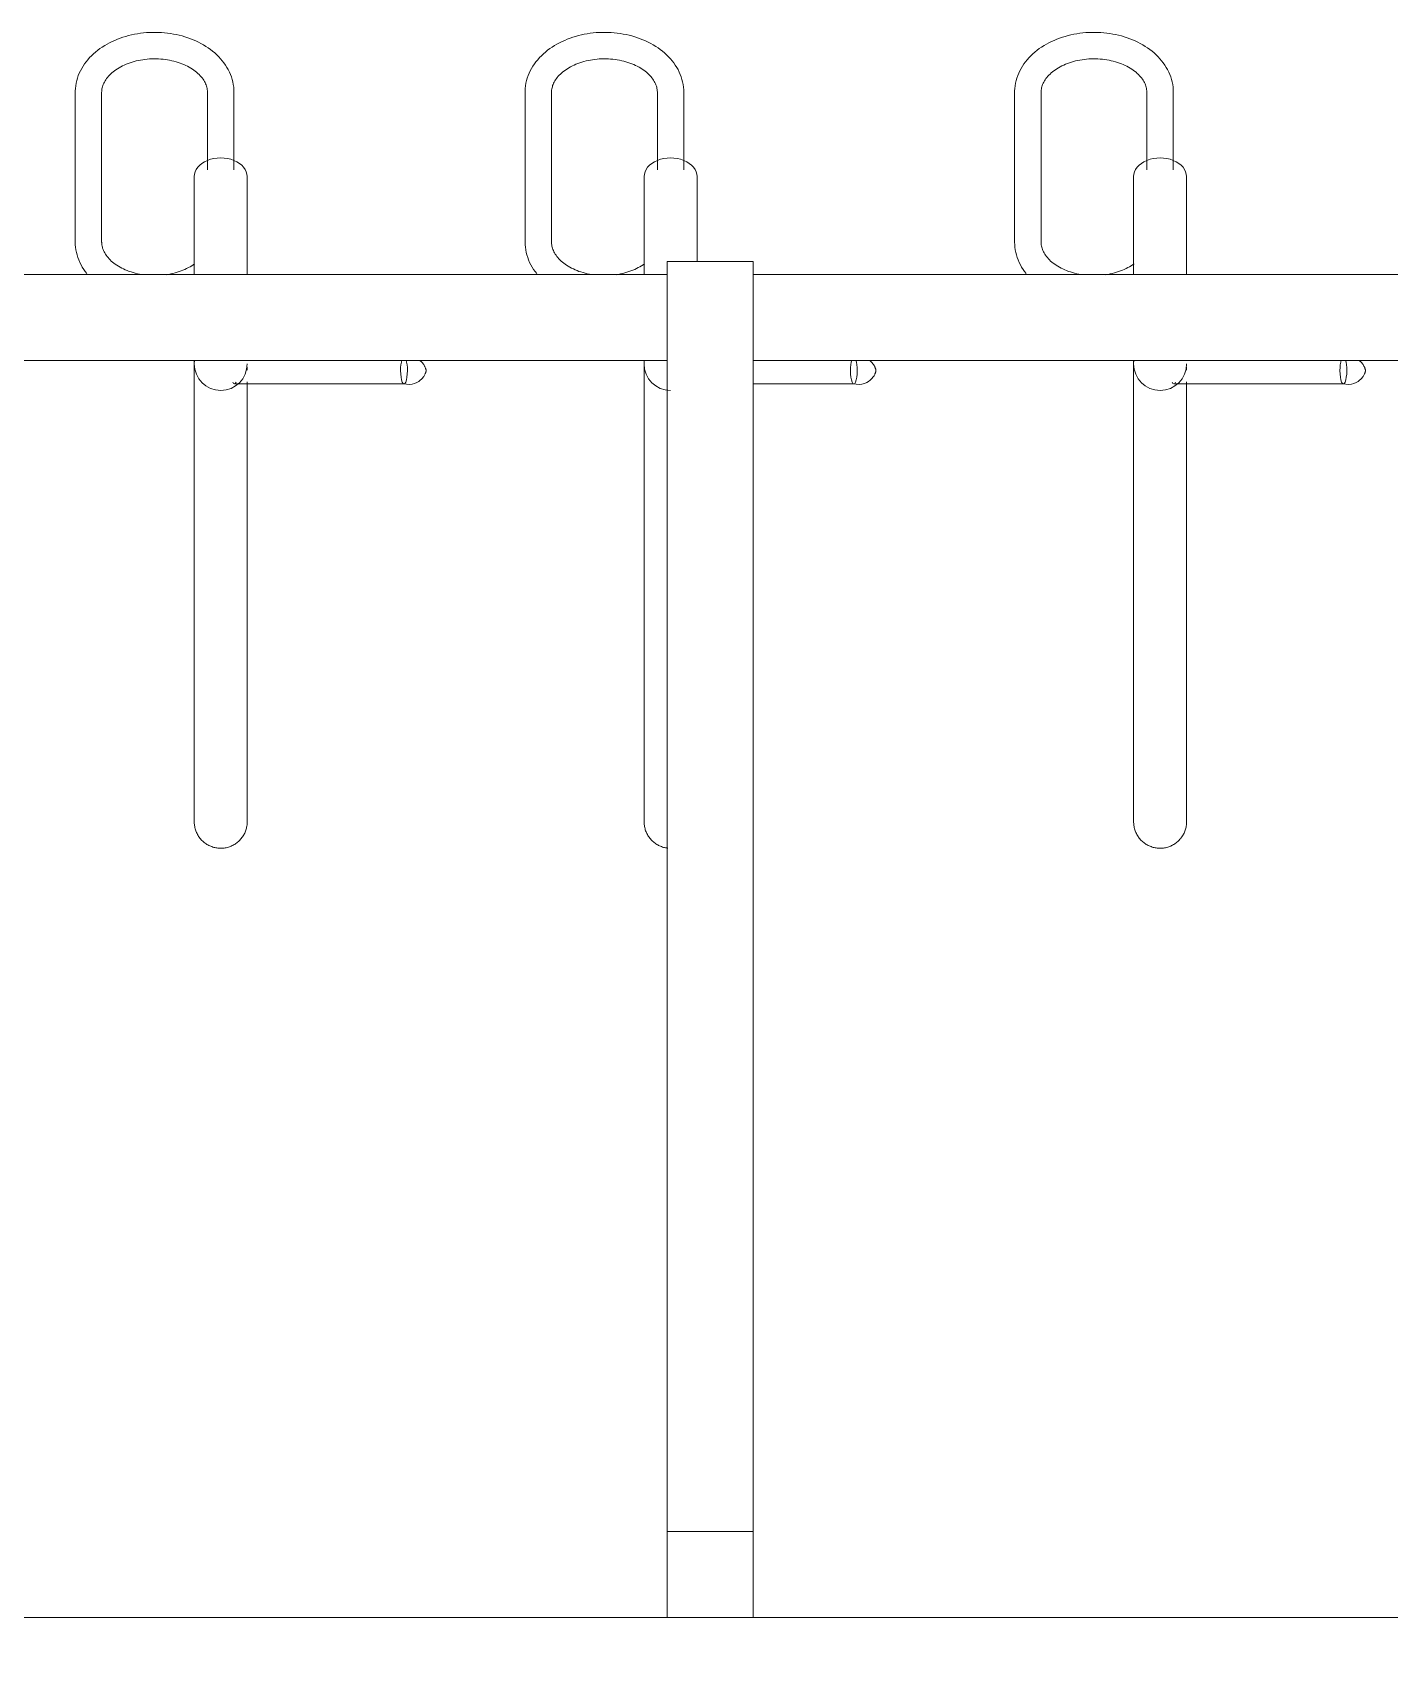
# Model space of a CAD drawing. Header units: inches. Extents: x 3268 to 7018, y 976 to 6708.
# Drawn here: x 4596.19 to 4621.84, y 3637.77 to 3668.35 of the extents above; entities that cross this region are included whole.
import ezdxf

# ---------------------------------------------------------------- set-up
doc = ezdxf.new("R2010")
doc.units = ezdxf.units.IN
doc.header["$MEASUREMENT"] = 0
for name, color, linetype, lineweight in [('A-GENM', 13, 'Continuous', 9), ('A-WALL-PATT', 111, 'Continuous', 15), ('I-WALL', 2, 'Continuous', 9)]:
    doc.layers.add(name, color=color, linetype=linetype, lineweight=lineweight)

# ---------------------------------------------------------------- blocks, each defined once
blk = doc.blocks.new('Bike File Wall - as Specified-V154-Overall Retail Plan Opt 2')
at = {"layer": 'A-GENM'}
for p, q in [((4597, 3667.218), (4597, 3664.389)), ((4597.5, 3664.389), (4597.5, 3667.218)), ((4599.5, 3667.218), (4599.5, 3665.756)), ((4600, 3665.756), (4600, 3667.218)), ((4605.5, 3667.218), (4605.5, 3664.389)), ((4606, 3664.389), (4606, 3667.218)), ((4608, 3667.218), (4608, 3665.756)), ((4608.5, 3665.756), (4608.5, 3667.218)), ((4614.75, 3667.218), (4614.75, 3664.389)), ((4615.25, 3664.389), (4615.25, 3667.218)), ((4617.25, 3667.218), (4617.25, 3665.756)), ((4617.75, 3665.756), (4617.75, 3667.218)), ((4599.25, 3665.627), (4599.25, 3663.774)), ((4600.25, 3663.774), (4600.25, 3665.627)), ((4607.75, 3665.627), (4607.75, 3663.774)), ((4608.75, 3664.024), (4608.75, 3665.627)), ((4617, 3665.627), (4617, 3663.774)), ((4618, 3663.774), (4618, 3665.627)), ((4608.188, 3640.024), (4608.188, 3664.024)), ((4609.813, 3664.024), (4608.188, 3664.024)), ((4609.813, 3664.024), (4609.813, 3640.024)), ((4577.813, 3663.774), (4608.188, 3663.774)), ((4609.813, 3663.774), (4640.093, 3663.774)), ((4577.813, 3662.149), (4608.188, 3662.149)), ((4599.25, 3662.149), (4599.25, 3654.313)), ((4599.252, 3662.126), (4599.254, 3662.146)), ((4607.75, 3662.149), (4607.75, 3654.313)), ((4607.752, 3662.126), (4607.754, 3662.146)), ((4609.813, 3662.149), (4640.093, 3662.149)), ((4617, 3662.149), (4617, 3654.313)), ((4617.002, 3662.126), (4617.004, 3662.146)), ((4600.25, 3654.313), (4600.25, 3661.745)), ((4618, 3654.313), (4618, 3661.745)), ((4600.009, 3661.711), (4603.213, 3661.711)), ((4609.813, 3661.711), (4611.713, 3661.711)), ((4617.759, 3661.711), (4620.963, 3661.711)), ((4599.25, 3661.207), (4599.25, 3654.313)), ((4600.25, 3654.313), (4600.25, 3661.207)), ((4607.75, 3661.207), (4607.75, 3654.313)), ((4617, 3661.207), (4617, 3654.313)), ((4618, 3654.313), (4618, 3661.207)), ((4608.188, 3638.399), (4608.188, 3640.024)), ((4609.813, 3640.024), (4608.188, 3640.024)), ((4609.813, 3640.024), (4609.813, 3638.399)), ((4608.188, 3638.399), (4609.813, 3638.399))]:
    blk.add_line(p, q, dxfattribs=at)
at = {"layer": 'A-GENM', "flags": 128}
for points in [[(4598.799, 3668.329), (4598.743, 3668.337), (4598.687, 3668.343), (4598.63, 3668.348), (4598.573, 3668.35), (4598.516, 3668.352), (4598.459, 3668.351), (4598.402, 3668.349), (4598.345, 3668.346), (4598.288, 3668.34), (4598.232, 3668.334), (4598.176, 3668.325), (4598.12, 3668.315), (4598.065, 3668.304), (4598.01, 3668.29), (4597.956, 3668.276), (4597.903, 3668.259), (4597.851, 3668.242), (4597.799, 3668.222), (4597.749, 3668.201), (4597.699, 3668.179), (4597.65, 3668.155), (4597.603, 3668.129), (4597.557, 3668.102), (4597.512, 3668.074), (4597.468, 3668.044), (4597.426, 3668.013), (4597.385, 3667.98), (4597.346, 3667.946), (4597.309, 3667.91), (4597.273, 3667.874), (4597.239, 3667.835), (4597.207, 3667.796), (4597.177, 3667.755), (4597.149, 3667.713), (4597.123, 3667.67), (4597.099, 3667.626), (4597.078, 3667.581), (4597.059, 3667.535), (4597.043, 3667.488), (4597.029, 3667.44), (4597.018, 3667.392), (4597.009, 3667.343), (4597.004, 3667.294), (4597.001, 3667.245), (4597, 3667.218)], [(4600, 3667.218), (4599.999, 3667.267), (4599.995, 3667.317), (4599.988, 3667.366), (4599.978, 3667.414), (4599.966, 3667.462), (4599.951, 3667.51), (4599.933, 3667.556), (4599.913, 3667.602), (4599.891, 3667.647), (4599.866, 3667.69), (4599.839, 3667.733), (4599.81, 3667.774), (4599.779, 3667.814), (4599.746, 3667.853), (4599.712, 3667.891), (4599.675, 3667.927), (4599.637, 3667.962), (4599.597, 3667.995), (4599.556, 3668.027), (4599.513, 3668.058), (4599.469, 3668.087), (4599.423, 3668.115), (4599.376, 3668.141), (4599.328, 3668.166), (4599.279, 3668.189), (4599.229, 3668.211), (4599.178, 3668.231), (4599.126, 3668.25), (4599.073, 3668.267), (4599.02, 3668.283), (4598.965, 3668.297), (4598.91, 3668.309), (4598.855, 3668.32), (4598.799, 3668.329)], [(4608.5, 3667.218), (4608.499, 3667.267), (4608.495, 3667.317), (4608.488, 3667.366), (4608.478, 3667.414), (4608.466, 3667.462), (4608.451, 3667.51), (4608.433, 3667.556), (4608.413, 3667.602), (4608.391, 3667.647), (4608.366, 3667.69), (4608.339, 3667.733), (4608.31, 3667.774), (4608.279, 3667.814), (4608.246, 3667.853), (4608.212, 3667.891), (4608.175, 3667.927), (4608.137, 3667.962), (4608.097, 3667.995), (4608.056, 3668.027), (4608.013, 3668.058), (4607.969, 3668.087), (4607.923, 3668.115), (4607.876, 3668.141), (4607.828, 3668.166), (4607.779, 3668.189), (4607.729, 3668.211), (4607.678, 3668.231), (4607.626, 3668.25), (4607.573, 3668.267), (4607.52, 3668.283), (4607.465, 3668.297), (4607.41, 3668.309), (4607.355, 3668.32), (4607.299, 3668.329), (4607.243, 3668.337), (4607.187, 3668.343), (4607.13, 3668.348), (4607.073, 3668.35), (4607.016, 3668.352), (4606.959, 3668.351), (4606.902, 3668.349), (4606.845, 3668.346), (4606.788, 3668.34), (4606.732, 3668.334), (4606.676, 3668.325), (4606.62, 3668.315), (4606.565, 3668.304), (4606.51, 3668.29), (4606.456, 3668.276), (4606.403, 3668.259), (4606.351, 3668.242), (4606.299, 3668.222), (4606.249, 3668.201), (4606.199, 3668.179), (4606.15, 3668.155), (4606.103, 3668.129), (4606.057, 3668.102), (4606.012, 3668.074), (4605.968, 3668.044), (4605.926, 3668.013), (4605.885, 3667.98), (4605.846, 3667.946), (4605.809, 3667.91), (4605.773, 3667.874), (4605.739, 3667.835), (4605.707, 3667.796), (4605.677, 3667.755), (4605.649, 3667.713), (4605.623, 3667.67), (4605.599, 3667.626), (4605.578, 3667.581), (4605.559, 3667.535), (4605.543, 3667.488), (4605.529, 3667.44), (4605.518, 3667.392), (4605.509, 3667.343), (4605.504, 3667.294), (4605.501, 3667.245), (4605.5, 3667.218)], [(4617.75, 3667.218), (4617.749, 3667.267), (4617.745, 3667.317), (4617.738, 3667.366), (4617.728, 3667.414), (4617.716, 3667.462), (4617.701, 3667.51), (4617.683, 3667.556), (4617.663, 3667.602), (4617.641, 3667.647), (4617.616, 3667.69), (4617.589, 3667.733), (4617.56, 3667.774), (4617.529, 3667.814), (4617.496, 3667.853), (4617.462, 3667.891), (4617.425, 3667.927), (4617.387, 3667.962), (4617.347, 3667.995), (4617.306, 3668.027), (4617.263, 3668.058), (4617.219, 3668.087), (4617.173, 3668.115), (4617.126, 3668.141), (4617.078, 3668.166), (4617.029, 3668.189), (4616.979, 3668.211), (4616.928, 3668.231), (4616.876, 3668.25), (4616.823, 3668.267), (4616.77, 3668.283), (4616.715, 3668.297), (4616.66, 3668.309), (4616.605, 3668.32), (4616.549, 3668.329), (4616.493, 3668.337), (4616.437, 3668.343), (4616.38, 3668.348), (4616.323, 3668.35), (4616.266, 3668.352), (4616.209, 3668.351), (4616.152, 3668.349), (4616.095, 3668.346), (4616.038, 3668.34), (4615.982, 3668.334), (4615.926, 3668.325), (4615.87, 3668.315), (4615.815, 3668.304), (4615.76, 3668.29), (4615.706, 3668.276), (4615.653, 3668.259), (4615.601, 3668.242), (4615.549, 3668.222), (4615.499, 3668.201), (4615.449, 3668.179), (4615.4, 3668.155), (4615.353, 3668.129), (4615.307, 3668.102), (4615.262, 3668.074), (4615.218, 3668.044), (4615.176, 3668.013), (4615.135, 3667.98), (4615.096, 3667.946), (4615.059, 3667.91), (4615.023, 3667.874), (4614.989, 3667.835), (4614.957, 3667.796), (4614.927, 3667.755), (4614.899, 3667.713), (4614.873, 3667.67), (4614.849, 3667.626), (4614.828, 3667.581), (4614.809, 3667.535), (4614.793, 3667.488), (4614.779, 3667.44), (4614.768, 3667.392), (4614.759, 3667.343), (4614.754, 3667.294), (4614.751, 3667.245), (4614.75, 3667.218)], [(4597.5, 3667.218), (4597.501, 3667.239), (4597.503, 3667.26), (4597.506, 3667.282), (4597.51, 3667.303), (4597.516, 3667.325), (4597.522, 3667.346), (4597.531, 3667.368), (4597.54, 3667.39), (4597.551, 3667.412), (4597.564, 3667.434), (4597.578, 3667.456), (4597.593, 3667.478), (4597.61, 3667.5), (4597.628, 3667.521), (4597.648, 3667.543), (4597.67, 3667.564), (4597.693, 3667.585), (4597.717, 3667.606), (4597.744, 3667.626), (4597.771, 3667.646), (4597.8, 3667.665), (4597.83, 3667.683), (4597.862, 3667.701), (4597.894, 3667.718), (4597.928, 3667.734), (4597.963, 3667.749), (4598, 3667.763), (4598.037, 3667.777), (4598.075, 3667.789), (4598.114, 3667.801), (4598.153, 3667.811), (4598.194, 3667.82), (4598.235, 3667.828), (4598.276, 3667.835), (4598.318, 3667.841), (4598.36, 3667.845), (4598.403, 3667.849), (4598.446, 3667.851), (4598.489, 3667.852), (4598.532, 3667.851), (4598.575, 3667.85), (4598.617, 3667.847), (4598.66, 3667.843), (4598.702, 3667.838), (4598.744, 3667.832), (4598.785, 3667.824), (4598.826, 3667.816), (4598.866, 3667.806), (4598.905, 3667.795), (4598.944, 3667.784), (4598.981, 3667.771), (4599.018, 3667.757), (4599.054, 3667.742), (4599.088, 3667.727), (4599.122, 3667.71), (4599.154, 3667.693), (4599.185, 3667.675), (4599.214, 3667.656), (4599.243, 3667.637), (4599.269, 3667.617), (4599.295, 3667.597), (4599.319, 3667.576), (4599.341, 3667.555), (4599.362, 3667.533), (4599.381, 3667.511), (4599.399, 3667.49), (4599.415, 3667.468), (4599.43, 3667.446), (4599.443, 3667.424), (4599.455, 3667.402), (4599.465, 3667.38), (4599.474, 3667.358), (4599.482, 3667.336), (4599.488, 3667.315), (4599.493, 3667.293), (4599.496, 3667.272), (4599.499, 3667.25), (4599.5, 3667.229), (4599.5, 3667.218)], [(4606, 3667.218), (4606.001, 3667.239), (4606.003, 3667.26), (4606.006, 3667.282), (4606.01, 3667.303), (4606.016, 3667.325), (4606.022, 3667.346), (4606.031, 3667.368), (4606.04, 3667.39), (4606.051, 3667.412), (4606.064, 3667.434), (4606.078, 3667.456), (4606.093, 3667.478), (4606.11, 3667.5), (4606.128, 3667.521), (4606.148, 3667.543), (4606.17, 3667.564), (4606.193, 3667.585), (4606.217, 3667.606), (4606.244, 3667.626), (4606.271, 3667.646), (4606.3, 3667.665), (4606.33, 3667.683), (4606.362, 3667.701), (4606.394, 3667.718), (4606.428, 3667.734), (4606.463, 3667.749), (4606.5, 3667.763), (4606.537, 3667.777), (4606.575, 3667.789), (4606.614, 3667.801), (4606.653, 3667.811), (4606.694, 3667.82), (4606.735, 3667.828), (4606.776, 3667.835), (4606.818, 3667.841), (4606.86, 3667.845), (4606.903, 3667.849), (4606.946, 3667.851), (4606.989, 3667.852), (4607.032, 3667.851), (4607.075, 3667.85), (4607.117, 3667.847), (4607.16, 3667.843), (4607.202, 3667.838), (4607.244, 3667.832), (4607.285, 3667.824), (4607.326, 3667.816), (4607.366, 3667.806), (4607.405, 3667.795), (4607.444, 3667.784), (4607.481, 3667.771), (4607.518, 3667.757), (4607.554, 3667.742), (4607.588, 3667.727), (4607.622, 3667.71), (4607.654, 3667.693), (4607.685, 3667.675), (4607.714, 3667.656), (4607.743, 3667.637), (4607.769, 3667.617), (4607.795, 3667.597), (4607.819, 3667.576), (4607.841, 3667.555), (4607.862, 3667.533), (4607.881, 3667.511), (4607.899, 3667.49), (4607.915, 3667.468), (4607.93, 3667.446), (4607.943, 3667.424), (4607.955, 3667.402), (4607.965, 3667.38), (4607.974, 3667.358), (4607.982, 3667.336), (4607.988, 3667.315), (4607.993, 3667.293), (4607.996, 3667.272), (4607.999, 3667.25), (4608, 3667.229), (4608, 3667.218)], [(4615.25, 3667.218), (4615.251, 3667.239), (4615.253, 3667.26), (4615.256, 3667.282), (4615.26, 3667.303), (4615.266, 3667.325), (4615.272, 3667.346), (4615.281, 3667.368), (4615.29, 3667.39), (4615.301, 3667.412), (4615.314, 3667.434), (4615.328, 3667.456), (4615.343, 3667.478), (4615.36, 3667.5), (4615.378, 3667.521), (4615.398, 3667.543), (4615.42, 3667.564), (4615.443, 3667.585), (4615.467, 3667.606), (4615.494, 3667.626), (4615.521, 3667.646), (4615.55, 3667.665), (4615.58, 3667.683), (4615.612, 3667.701), (4615.644, 3667.718), (4615.678, 3667.734), (4615.713, 3667.749), (4615.75, 3667.763), (4615.787, 3667.777), (4615.825, 3667.789), (4615.864, 3667.801), (4615.903, 3667.811), (4615.944, 3667.82), (4615.985, 3667.828), (4616.026, 3667.835), (4616.068, 3667.841), (4616.11, 3667.845), (4616.153, 3667.849), (4616.196, 3667.851), (4616.239, 3667.852), (4616.282, 3667.851), (4616.325, 3667.85), (4616.367, 3667.847), (4616.41, 3667.843), (4616.452, 3667.838), (4616.494, 3667.832), (4616.535, 3667.824), (4616.576, 3667.816), (4616.616, 3667.806), (4616.655, 3667.795), (4616.694, 3667.784), (4616.731, 3667.771), (4616.768, 3667.757), (4616.804, 3667.742), (4616.838, 3667.727), (4616.872, 3667.71), (4616.904, 3667.693), (4616.935, 3667.675), (4616.964, 3667.656), (4616.993, 3667.637), (4617.019, 3667.617), (4617.045, 3667.597), (4617.069, 3667.576), (4617.091, 3667.555), (4617.112, 3667.533), (4617.131, 3667.511), (4617.149, 3667.49), (4617.165, 3667.468), (4617.18, 3667.446), (4617.193, 3667.424), (4617.205, 3667.402), (4617.215, 3667.38), (4617.224, 3667.358), (4617.232, 3667.336), (4617.238, 3667.315), (4617.243, 3667.293), (4617.246, 3667.272), (4617.249, 3667.25), (4617.25, 3667.229), (4617.25, 3667.218)], [(4597, 3664.389), (4597.002, 3664.34), (4597.006, 3664.291), (4597.013, 3664.242), (4597.023, 3664.193), (4597.035, 3664.145), (4597.05, 3664.098), (4597.067, 3664.051), (4597.087, 3664.005), (4597.11, 3663.961), (4597.134, 3663.917), (4597.161, 3663.874), (4597.19, 3663.833), (4597.221, 3663.793)], [(4598.257, 3663.775), (4598.216, 3663.783), (4598.175, 3663.791), (4598.135, 3663.801), (4598.096, 3663.812), (4598.057, 3663.824), (4598.019, 3663.836), (4597.983, 3663.85), (4597.947, 3663.865), (4597.913, 3663.881), (4597.879, 3663.897), (4597.847, 3663.914), (4597.816, 3663.932), (4597.786, 3663.951), (4597.758, 3663.97), (4597.731, 3663.99), (4597.706, 3664.011), (4597.682, 3664.031), (4597.66, 3664.053), (4597.639, 3664.074), (4597.62, 3664.096), (4597.602, 3664.118), (4597.586, 3664.14), (4597.571, 3664.162), (4597.558, 3664.184), (4597.546, 3664.206), (4597.536, 3664.228), (4597.527, 3664.249), (4597.519, 3664.271), (4597.513, 3664.293), (4597.508, 3664.314), (4597.504, 3664.335), (4597.502, 3664.357), (4597.501, 3664.378), (4597.5, 3664.389)], [(4605.5, 3664.389), (4605.502, 3664.34), (4605.506, 3664.291), (4605.513, 3664.242), (4605.523, 3664.193), (4605.535, 3664.145), (4605.55, 3664.098), (4605.567, 3664.051), (4605.587, 3664.005), (4605.61, 3663.961), (4605.634, 3663.917), (4605.661, 3663.874), (4605.69, 3663.833), (4605.721, 3663.793)], [(4606.757, 3663.775), (4606.716, 3663.783), (4606.675, 3663.791), (4606.635, 3663.801), (4606.596, 3663.812), (4606.557, 3663.824), (4606.519, 3663.836), (4606.483, 3663.85), (4606.447, 3663.865), (4606.413, 3663.881), (4606.379, 3663.897), (4606.347, 3663.914), (4606.316, 3663.932), (4606.286, 3663.951), (4606.258, 3663.97), (4606.231, 3663.99), (4606.206, 3664.011), (4606.182, 3664.031), (4606.16, 3664.053), (4606.139, 3664.074), (4606.12, 3664.096), (4606.102, 3664.118), (4606.086, 3664.14), (4606.071, 3664.162), (4606.058, 3664.184), (4606.046, 3664.206), (4606.036, 3664.228), (4606.027, 3664.249), (4606.019, 3664.271), (4606.013, 3664.293), (4606.008, 3664.314), (4606.004, 3664.335), (4606.002, 3664.357), (4606.001, 3664.378), (4606, 3664.389)], [(4614.75, 3664.389), (4614.752, 3664.34), (4614.756, 3664.291), (4614.763, 3664.242), (4614.773, 3664.193), (4614.785, 3664.145), (4614.8, 3664.098), (4614.817, 3664.051), (4614.837, 3664.005), (4614.86, 3663.961), (4614.884, 3663.917), (4614.911, 3663.874), (4614.94, 3663.833), (4614.971, 3663.793)], [(4616.007, 3663.775), (4615.966, 3663.783), (4615.925, 3663.791), (4615.885, 3663.801), (4615.846, 3663.812), (4615.807, 3663.824), (4615.769, 3663.836), (4615.733, 3663.85), (4615.697, 3663.865), (4615.663, 3663.881), (4615.629, 3663.897), (4615.597, 3663.914), (4615.566, 3663.932), (4615.536, 3663.951), (4615.508, 3663.97), (4615.481, 3663.99), (4615.456, 3664.011), (4615.432, 3664.031), (4615.41, 3664.053), (4615.389, 3664.074), (4615.37, 3664.096), (4615.352, 3664.118), (4615.336, 3664.14), (4615.321, 3664.162), (4615.308, 3664.184), (4615.296, 3664.206), (4615.286, 3664.228), (4615.277, 3664.249), (4615.269, 3664.271), (4615.263, 3664.293), (4615.258, 3664.314), (4615.254, 3664.335), (4615.252, 3664.357), (4615.251, 3664.378), (4615.25, 3664.389)], [(4599.257, 3663.981), (4599.23, 3663.961), (4599.201, 3663.942), (4599.171, 3663.924), (4599.139, 3663.906), (4599.106, 3663.889), (4599.072, 3663.873), (4599.037, 3663.858), (4599.001, 3663.844), (4598.964, 3663.83), (4598.926, 3663.818), (4598.887, 3663.807), (4598.847, 3663.796), (4598.807, 3663.787), (4598.766, 3663.779), (4598.724, 3663.772)], [(4607.757, 3663.981), (4607.73, 3663.961), (4607.701, 3663.942), (4607.671, 3663.924), (4607.639, 3663.906), (4607.606, 3663.889), (4607.572, 3663.873), (4607.537, 3663.858), (4607.501, 3663.844), (4607.464, 3663.83), (4607.426, 3663.818), (4607.387, 3663.807), (4607.347, 3663.796), (4607.307, 3663.787), (4607.266, 3663.779), (4607.224, 3663.772)], [(4617.007, 3663.981), (4616.98, 3663.961), (4616.951, 3663.942), (4616.921, 3663.924), (4616.889, 3663.906), (4616.856, 3663.889), (4616.822, 3663.873), (4616.787, 3663.858), (4616.751, 3663.844), (4616.714, 3663.83), (4616.676, 3663.818), (4616.637, 3663.807), (4616.597, 3663.796), (4616.557, 3663.787), (4616.516, 3663.779), (4616.474, 3663.772)], [(4599.25, 3661.207), (4599.25, 3661.291), (4599.25, 3661.37), (4599.25, 3661.446), (4599.25, 3661.518), (4599.25, 3661.587), (4599.25, 3661.651), (4599.25, 3661.711), (4599.25, 3661.767), (4599.25, 3661.819), (4599.25, 3661.866), (4599.25, 3661.909), (4599.25, 3661.947), (4599.25, 3661.981), (4599.25, 3662.01), (4599.25, 3662.035)], [(4603.52, 3662.145), (4603.543, 3662.125), (4603.561, 3662.106), (4603.575, 3662.088), (4603.586, 3662.073), (4603.595, 3662.059), (4603.602, 3662.046), (4603.608, 3662.035), (4603.612, 3662.025), (4603.616, 3662.017), (4603.619, 3662.009), (4603.621, 3662.002), (4603.623, 3661.997), (4603.625, 3661.991), (4603.626, 3661.987), (4603.627, 3661.983), (4603.628, 3661.979), (4603.629, 3661.976), (4603.629, 3661.973), (4603.63, 3661.971), (4603.63, 3661.969), (4603.63, 3661.968), (4603.631, 3661.966), (4603.631, 3661.965), (4603.631, 3661.964), (4603.631, 3661.963), (4603.631, 3661.963), (4603.631, 3661.962), (4603.631, 3661.962)], [(4607.75, 3661.207), (4607.75, 3661.291), (4607.75, 3661.37), (4607.75, 3661.446), (4607.75, 3661.518), (4607.75, 3661.587), (4607.75, 3661.651), (4607.75, 3661.711), (4607.75, 3661.767), (4607.75, 3661.819), (4607.75, 3661.866), (4607.75, 3661.909), (4607.75, 3661.947), (4607.75, 3661.981), (4607.75, 3662.01), (4607.75, 3662.035)], [(4612.02, 3662.145), (4612.043, 3662.125), (4612.061, 3662.106), (4612.075, 3662.088), (4612.086, 3662.073), (4612.095, 3662.059), (4612.102, 3662.046), (4612.108, 3662.035), (4612.112, 3662.025), (4612.116, 3662.017), (4612.119, 3662.009), (4612.121, 3662.002), (4612.123, 3661.997), (4612.125, 3661.991), (4612.126, 3661.987), (4612.127, 3661.983), (4612.128, 3661.979), (4612.129, 3661.976), (4612.129, 3661.973), (4612.13, 3661.971), (4612.13, 3661.969), (4612.13, 3661.968), (4612.131, 3661.966), (4612.131, 3661.965), (4612.131, 3661.964), (4612.131, 3661.963), (4612.131, 3661.963), (4612.131, 3661.962), (4612.131, 3661.962)], [(4617, 3661.207), (4617, 3661.291), (4617, 3661.37), (4617, 3661.446), (4617, 3661.518), (4617, 3661.587), (4617, 3661.651), (4617, 3661.711), (4617, 3661.767), (4617, 3661.819), (4617, 3661.866), (4617, 3661.909), (4617, 3661.947), (4617, 3661.981), (4617, 3662.01), (4617, 3662.035)], [(4621.27, 3662.145), (4621.293, 3662.125), (4621.311, 3662.106), (4621.325, 3662.088), (4621.336, 3662.073), (4621.345, 3662.059), (4621.352, 3662.046), (4621.358, 3662.035), (4621.362, 3662.025), (4621.366, 3662.017), (4621.369, 3662.009), (4621.371, 3662.002), (4621.373, 3661.997), (4621.375, 3661.991), (4621.376, 3661.987), (4621.377, 3661.983), (4621.378, 3661.979), (4621.379, 3661.976), (4621.379, 3661.973), (4621.38, 3661.971), (4621.38, 3661.969), (4621.38, 3661.968), (4621.381, 3661.966), (4621.381, 3661.965), (4621.381, 3661.964), (4621.381, 3661.963), (4621.381, 3661.963), (4621.381, 3661.962), (4621.381, 3661.962)], [(4600.25, 3662.026), (4600.25, 3662), (4600.25, 3661.969)], [(4600.25, 3661.747), (4600.25, 3661.69), (4600.25, 3661.628), (4600.25, 3661.562), (4600.25, 3661.492), (4600.25, 3661.419), (4600.25, 3661.341), (4600.25, 3661.261), (4600.25, 3661.207)], [(4603.208, 3661.712), (4603.259, 3661.702), (4603.312, 3661.699), (4603.365, 3661.705), (4603.413, 3661.718), (4603.456, 3661.735), (4603.491, 3661.756), (4603.52, 3661.777), (4603.543, 3661.797), (4603.561, 3661.816), (4603.575, 3661.834), (4603.586, 3661.849), (4603.595, 3661.863), (4603.602, 3661.876), (4603.608, 3661.887), (4603.612, 3661.897), (4603.616, 3661.905), (4603.619, 3661.913), (4603.621, 3661.92), (4603.623, 3661.926), (4603.625, 3661.931), (4603.626, 3661.935), (4603.627, 3661.939), (4603.628, 3661.943), (4603.629, 3661.946), (4603.629, 3661.949), (4603.63, 3661.951), (4603.63, 3661.953), (4603.63, 3661.955), (4603.631, 3661.956), (4603.631, 3661.957), (4603.631, 3661.958), (4603.631, 3661.959), (4603.631, 3661.96), (4603.631, 3661.96), (4603.631, 3661.96)], [(4611.708, 3661.712), (4611.759, 3661.702), (4611.812, 3661.699), (4611.865, 3661.705), (4611.913, 3661.718), (4611.956, 3661.735), (4611.991, 3661.756), (4612.02, 3661.777), (4612.043, 3661.797), (4612.061, 3661.816), (4612.075, 3661.834), (4612.086, 3661.849), (4612.095, 3661.863), (4612.102, 3661.876), (4612.108, 3661.887), (4612.112, 3661.897), (4612.116, 3661.905), (4612.119, 3661.913), (4612.121, 3661.92), (4612.123, 3661.926), (4612.125, 3661.931), (4612.126, 3661.935), (4612.127, 3661.939), (4612.128, 3661.943), (4612.129, 3661.946), (4612.129, 3661.949), (4612.13, 3661.951), (4612.13, 3661.953), (4612.13, 3661.955), (4612.131, 3661.956), (4612.131, 3661.957), (4612.131, 3661.958), (4612.131, 3661.959), (4612.131, 3661.96), (4612.131, 3661.96), (4612.131, 3661.96)], [(4618, 3662.026), (4618, 3662), (4618, 3661.969)], [(4618, 3661.747), (4618, 3661.69), (4618, 3661.628), (4618, 3661.562), (4618, 3661.492), (4618, 3661.419), (4618, 3661.341), (4618, 3661.261), (4618, 3661.207)], [(4620.958, 3661.712), (4621.009, 3661.702), (4621.062, 3661.699), (4621.115, 3661.705), (4621.163, 3661.718), (4621.206, 3661.735), (4621.241, 3661.756), (4621.27, 3661.777), (4621.293, 3661.797), (4621.311, 3661.816), (4621.325, 3661.834), (4621.336, 3661.849), (4621.345, 3661.863), (4621.352, 3661.876), (4621.358, 3661.887), (4621.362, 3661.897), (4621.366, 3661.905), (4621.369, 3661.913), (4621.371, 3661.92), (4621.373, 3661.926), (4621.375, 3661.931), (4621.376, 3661.935), (4621.377, 3661.939), (4621.378, 3661.943), (4621.379, 3661.946), (4621.379, 3661.949), (4621.38, 3661.951), (4621.38, 3661.953), (4621.38, 3661.955), (4621.381, 3661.956), (4621.381, 3661.957), (4621.381, 3661.958), (4621.381, 3661.959), (4621.381, 3661.96), (4621.381, 3661.96), (4621.381, 3661.96)], [(4599.25, 3654.313), (4599.25, 3654.23), (4599.25, 3654.15), (4599.25, 3654.074), (4599.25, 3654.002), (4599.25, 3653.934), (4599.25, 3653.87), (4599.25, 3653.809), (4599.25, 3653.754), (4599.25, 3653.702), (4599.25, 3653.654), (4599.25, 3653.612), (4599.25, 3653.573), (4599.25, 3653.539), (4599.25, 3653.51), (4599.25, 3653.486), (4599.25, 3653.466), (4599.25, 3653.451), (4599.25, 3653.441), (4599.25, 3653.435), (4599.25, 3653.434)], [(4599.25, 3653.434), (4599.25, 3653.437), (4599.25, 3653.444), (4599.25, 3653.456), (4599.25, 3653.473), (4599.25, 3653.494), (4599.25, 3653.52), (4599.25, 3653.551), (4599.25, 3653.587), (4599.25, 3653.627), (4599.25, 3653.671), (4599.25, 3653.72), (4599.25, 3653.773), (4599.25, 3653.831), (4599.25, 3653.893), (4599.25, 3653.958), (4599.25, 3654.028), (4599.25, 3654.102), (4599.25, 3654.179), (4599.25, 3654.26), (4599.25, 3654.313)], [(4600.25, 3654.313), (4600.25, 3654.23), (4600.25, 3654.15), (4600.25, 3654.074), (4600.25, 3654.002), (4600.25, 3653.934), (4600.25, 3653.87), (4600.25, 3653.809), (4600.25, 3653.754), (4600.25, 3653.702), (4600.25, 3653.654), (4600.25, 3653.612), (4600.25, 3653.573), (4600.25, 3653.539), (4600.25, 3653.51), (4600.25, 3653.486), (4600.25, 3653.466), (4600.25, 3653.451), (4600.25, 3653.441), (4600.25, 3653.435), (4600.25, 3653.434)], [(4600.25, 3653.434), (4600.25, 3653.437), (4600.25, 3653.444), (4600.25, 3653.456), (4600.25, 3653.473), (4600.25, 3653.494), (4600.25, 3653.52), (4600.25, 3653.551), (4600.25, 3653.587), (4600.25, 3653.627), (4600.25, 3653.671), (4600.25, 3653.72), (4600.25, 3653.773), (4600.25, 3653.831), (4600.25, 3653.893), (4600.25, 3653.958), (4600.25, 3654.028), (4600.25, 3654.102), (4600.25, 3654.179), (4600.25, 3654.26), (4600.25, 3654.313)], [(4607.75, 3654.313), (4607.75, 3654.23), (4607.75, 3654.15), (4607.75, 3654.074), (4607.75, 3654.002), (4607.75, 3653.934), (4607.75, 3653.87), (4607.75, 3653.809), (4607.75, 3653.754), (4607.75, 3653.702), (4607.75, 3653.654), (4607.75, 3653.612), (4607.75, 3653.573), (4607.75, 3653.539), (4607.75, 3653.51), (4607.75, 3653.486), (4607.75, 3653.466), (4607.75, 3653.451), (4607.75, 3653.441), (4607.75, 3653.435), (4607.75, 3653.434)], [(4607.75, 3653.434), (4607.75, 3653.437), (4607.75, 3653.444), (4607.75, 3653.456), (4607.75, 3653.473), (4607.75, 3653.494), (4607.75, 3653.52), (4607.75, 3653.551), (4607.75, 3653.587), (4607.75, 3653.627), (4607.75, 3653.671), (4607.75, 3653.72), (4607.75, 3653.773), (4607.75, 3653.831), (4607.75, 3653.893), (4607.75, 3653.958), (4607.75, 3654.028), (4607.75, 3654.102), (4607.75, 3654.179), (4607.75, 3654.26), (4607.75, 3654.313)], [(4617, 3654.313), (4617, 3654.23), (4617, 3654.15), (4617, 3654.074), (4617, 3654.002), (4617, 3653.934), (4617, 3653.87), (4617, 3653.809), (4617, 3653.754), (4617, 3653.702), (4617, 3653.654), (4617, 3653.612), (4617, 3653.573), (4617, 3653.539), (4617, 3653.51), (4617, 3653.486), (4617, 3653.466), (4617, 3653.451), (4617, 3653.441), (4617, 3653.435), (4617, 3653.434)], [(4617, 3653.434), (4617, 3653.437), (4617, 3653.444), (4617, 3653.456), (4617, 3653.473), (4617, 3653.494), (4617, 3653.52), (4617, 3653.551), (4617, 3653.587), (4617, 3653.627), (4617, 3653.671), (4617, 3653.72), (4617, 3653.773), (4617, 3653.831), (4617, 3653.893), (4617, 3653.958), (4617, 3654.028), (4617, 3654.102), (4617, 3654.179), (4617, 3654.26), (4617, 3654.313)], [(4618, 3654.313), (4618, 3654.23), (4618, 3654.15), (4618, 3654.074), (4618, 3654.002), (4618, 3653.934), (4618, 3653.87), (4618, 3653.809), (4618, 3653.754), (4618, 3653.702), (4618, 3653.654), (4618, 3653.612), (4618, 3653.573), (4618, 3653.539), (4618, 3653.51), (4618, 3653.486), (4618, 3653.466), (4618, 3653.451), (4618, 3653.441), (4618, 3653.435), (4618, 3653.434)], [(4618, 3653.434), (4618, 3653.437), (4618, 3653.444), (4618, 3653.456), (4618, 3653.473), (4618, 3653.494), (4618, 3653.52), (4618, 3653.551), (4618, 3653.587), (4618, 3653.627), (4618, 3653.671), (4618, 3653.72), (4618, 3653.773), (4618, 3653.831), (4618, 3653.893), (4618, 3653.958), (4618, 3654.028), (4618, 3654.102), (4618, 3654.179), (4618, 3654.26), (4618, 3654.313)], [(4600.25, 3653.434), (4600.25, 3653.414), (4600.249, 3653.394), (4600.247, 3653.375), (4600.244, 3653.355), (4600.24, 3653.335), (4600.236, 3653.316), (4600.231, 3653.296), (4600.225, 3653.277), (4600.218, 3653.258), (4600.211, 3653.24), (4600.203, 3653.221), (4600.194, 3653.204), (4600.184, 3653.186), (4600.174, 3653.169), (4600.163, 3653.152), (4600.151, 3653.136), (4600.139, 3653.12), (4600.126, 3653.105), (4600.113, 3653.09), (4600.099, 3653.076), (4600.084, 3653.062), (4600.069, 3653.049), (4600.053, 3653.037), (4600.037, 3653.025), (4600.02, 3653.014), (4600.003, 3653.003), (4599.986, 3652.993), (4599.968, 3652.984), (4599.95, 3652.976), (4599.932, 3652.968), (4599.913, 3652.962), (4599.894, 3652.955), (4599.874, 3652.95), (4599.855, 3652.945), (4599.835, 3652.942), (4599.816, 3652.939), (4599.796, 3652.936), (4599.776, 3652.935), (4599.756, 3652.934), (4599.736, 3652.935), (4599.716, 3652.936), (4599.696, 3652.937), (4599.676, 3652.94), (4599.656, 3652.943), (4599.637, 3652.948), (4599.617, 3652.952), (4599.598, 3652.958), (4599.579, 3652.965), (4599.561, 3652.972), (4599.542, 3652.98), (4599.524, 3652.988), (4599.507, 3652.998), (4599.489, 3653.008), (4599.472, 3653.019), (4599.456, 3653.03), (4599.44, 3653.042), (4599.425, 3653.055), (4599.41, 3653.068), (4599.395, 3653.082), (4599.382, 3653.097), (4599.368, 3653.112), (4599.356, 3653.127), (4599.344, 3653.143), (4599.333, 3653.16), (4599.322, 3653.177), (4599.312, 3653.194), (4599.303, 3653.212), (4599.294, 3653.23), (4599.286, 3653.248), (4599.279, 3653.267), (4599.273, 3653.286), (4599.267, 3653.305), (4599.263, 3653.325), (4599.259, 3653.344), (4599.255, 3653.364), (4599.253, 3653.384), (4599.251, 3653.404), (4599.25, 3653.424), (4599.25, 3653.434)], [(4608.196, 3652.937), (4608.176, 3652.94), (4608.156, 3652.943), (4608.137, 3652.948), (4608.117, 3652.952), (4608.098, 3652.958), (4608.079, 3652.965), (4608.061, 3652.972), (4608.042, 3652.98), (4608.024, 3652.988), (4608.007, 3652.998), (4607.989, 3653.008), (4607.972, 3653.019), (4607.956, 3653.03), (4607.94, 3653.042), (4607.925, 3653.055), (4607.91, 3653.068), (4607.895, 3653.082), (4607.882, 3653.097), (4607.868, 3653.112), (4607.856, 3653.127), (4607.844, 3653.143), (4607.833, 3653.16), (4607.822, 3653.177), (4607.812, 3653.194), (4607.803, 3653.212), (4607.794, 3653.23), (4607.786, 3653.248), (4607.779, 3653.267), (4607.773, 3653.286), (4607.767, 3653.305), (4607.763, 3653.325), (4607.759, 3653.344), (4607.755, 3653.364), (4607.753, 3653.384), (4607.751, 3653.404), (4607.75, 3653.424), (4607.75, 3653.434)], [(4618, 3653.434), (4618, 3653.414), (4617.999, 3653.394), (4617.997, 3653.375), (4617.994, 3653.355), (4617.99, 3653.335), (4617.986, 3653.316), (4617.981, 3653.296), (4617.975, 3653.277), (4617.968, 3653.258), (4617.961, 3653.24), (4617.953, 3653.221), (4617.944, 3653.204), (4617.934, 3653.186), (4617.924, 3653.169), (4617.913, 3653.152), (4617.901, 3653.136), (4617.889, 3653.12), (4617.876, 3653.105), (4617.863, 3653.09), (4617.849, 3653.076), (4617.834, 3653.062), (4617.819, 3653.049), (4617.803, 3653.037), (4617.787, 3653.025), (4617.77, 3653.014), (4617.753, 3653.003), (4617.736, 3652.993), (4617.718, 3652.984), (4617.7, 3652.976), (4617.682, 3652.968), (4617.663, 3652.962), (4617.644, 3652.955), (4617.624, 3652.95), (4617.605, 3652.945), (4617.585, 3652.942), (4617.566, 3652.939), (4617.546, 3652.936), (4617.526, 3652.935), (4617.506, 3652.934), (4617.486, 3652.935), (4617.466, 3652.936), (4617.446, 3652.937), (4617.426, 3652.94), (4617.406, 3652.943), (4617.387, 3652.948), (4617.367, 3652.952), (4617.348, 3652.958), (4617.329, 3652.965), (4617.311, 3652.972), (4617.292, 3652.98), (4617.274, 3652.988), (4617.257, 3652.998), (4617.239, 3653.008), (4617.222, 3653.019), (4617.206, 3653.03), (4617.19, 3653.042), (4617.175, 3653.055), (4617.16, 3653.068), (4617.145, 3653.082), (4617.132, 3653.097), (4617.118, 3653.112), (4617.106, 3653.127), (4617.094, 3653.143), (4617.083, 3653.16), (4617.072, 3653.177), (4617.062, 3653.194), (4617.053, 3653.212), (4617.044, 3653.23), (4617.036, 3653.248), (4617.029, 3653.267), (4617.023, 3653.286), (4617.017, 3653.305), (4617.013, 3653.325), (4617.009, 3653.344), (4617.005, 3653.364), (4617.003, 3653.384), (4617.001, 3653.404), (4617, 3653.424), (4617, 3653.434)]]:
    blk.add_lwpolyline(points, dxfattribs=at)
at = {"layer": 'A-GENM'}
for centre, end in [((4599.75, 3662.086), 0), ((4608.25, 3662.086), 270), ((4617.5, 3662.086), 0)]:
    blk.add_arc(centre, 0.5, 180, end, dxfattribs=at)
for centre, major_axis, ratio, start_param, end_param in [((4599.75, 3665.627), (0.5, 0), 0.707107, 0, 3.141593), ((4608.25, 3665.627), (0.5, 0), 0.707107, 0, 3.141593), ((4617.5, 3665.627), (0.5, 0), 0.707107, 0, 3.141593), ((4603.213, 3661.961), (0, 0.25), 0.258819, 0.663897, 1.570796), ((4603.213, 3661.961), (0, 0.25), 0.258819, 4.712389, 5.619289), ((4611.713, 3661.961), (0, 0.25), 0.258819, 0.663897, 1.570796), ((4611.713, 3661.961), (0, 0.25), 0.258819, 4.712389, 5.619289), ((4620.963, 3661.961), (0, 0.25), 0.258819, 0.663897, 1.570796), ((4620.963, 3661.961), (0, 0.25), 0.258819, 4.712389, 5.619289), ((4600.009, 3661.961), (0, 0.25), 0.258819, 2.617994, 3.665191), ((4603.213, 3661.961), (0, 0.25), 0.258819, 1.570796, 4.712389), ((4611.713, 3661.961), (0, 0.25), 0.258819, 1.570796, 4.712389), ((4617.759, 3661.961), (0, 0.25), 0.258819, 2.617994, 3.665191), ((4620.963, 3661.961), (0, 0.25), 0.258819, 1.570796, 4.712389)]:
    blk.add_ellipse(centre, major_axis=major_axis, ratio=ratio, start_param=start_param, end_param=end_param, dxfattribs=at)

msp = doc.modelspace()

# ---------------------------------------------------------------- hatches: boundary and pattern name
at = {"layer": 'A-WALL-PATT', "lineweight": 9}
h = msp.add_hatch(dxfattribs=at)
h.set_pattern_fill('FP_1', color=256, style=0, pattern_type=2)
h.set_pattern_definition([(0, (0, 0), (122.88, 30.72), [5.069, -87.091, 5.069, -87.091, -491.52]), (0, (0, 0), (122.88, 30.72), [-184.32, 5.069, -179.251, 5.069, -87.091, -215.04]), (0, (0, 0), (122.88, 30.72), [-460.8, 5.069, -56.371, 5.069, -148.531]), (120, (46.08, 15.36), (-88.0443, 91.0572), [5.069, -87.091, 5.069, -87.091, -491.52]), (120, (46.08, 15.36), (-88.0443, 91.0572), [-184.32, 5.069, -179.251, 5.069, -87.091, -215.04]), (120, (46.08, 15.36), (-88.0443, 91.0572), [-460.8, 5.069, -56.371, 5.069, -148.531]), (240, (61.44, 76.8), (-34.8357, -121.7772), [5.069, -87.091, 5.069, -87.091, -491.52]), (240, (61.44, 76.8), (-34.8357, -121.7772), [-184.32, 5.069, -179.251, 5.069, -87.091, -215.04]), (240, (61.44, 76.8), (-34.8357, -121.7772), [-460.8, 5.069, -56.371, 5.069, -148.531])])
h.paths.add_polyline_path([(4576.188, 3637.774), (5052.813, 3637.774), (5052.813, 3638.399), (4566.197, 3638.399), (4566.822, 3637.774)])
h.paths.add_polyline_path([(5169.75, 3637.774), (5169.75, 3638.399), (5128.813, 3638.399), (5128.813, 3637.774), (5156.268, 3637.774)])

# ---------------------------------------------------------------- linework, layer by layer
at = {"layer": 'I-WALL', "lineweight": 15}
for p, q in [((4608.188, 3638.399), (4577.813, 3638.399)), ((4640.188, 3638.399), (4609.813, 3638.399))]:
    msp.add_line(p, q, dxfattribs=at)

# ---------------------------------------------------------------- block references
at = {"layer": 'A-GENM'}
msp.add_blockref('Bike File Wall - as Specified-V154-Overall Retail Plan Opt 2', (0, 0), dxfattribs=at)

doc.saveas('drawing.dxf')
